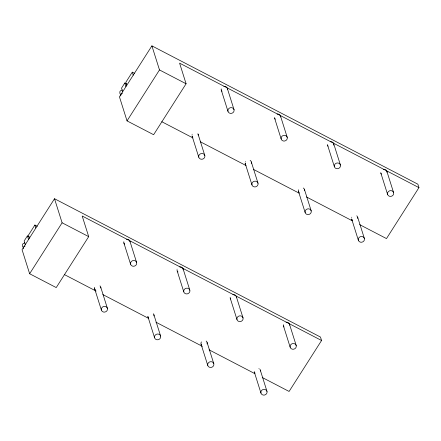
<?xml version="1.0" encoding="UTF-8"?>
<svg xmlns="http://www.w3.org/2000/svg" width="441" height="441" viewBox="0 0 441 441"><rect width="100%" height="100%" fill="white"/><g stroke="black" fill="none" stroke-linecap="round" stroke-linejoin="round"><path stroke-width="0.66" d="M29.178 236.806L27.403 235.885L24.156 240.979L25.297 244.59M126.567 83.939L124.797 83.018L121.551 88.112L122.686 91.722M37.314 226.277L34.9 225.02L28.406 235.213L29.354 238.217M134.709 73.415L132.289 72.153L125.795 82.346L126.743 85.356M321.561 340.496L320.475 337.056L54.513 198.731L22.05 249.683L29.635 273.751L56.233 287.582L88.696 236.624L82.191 216.002L321.561 340.496L289.098 391.448L262.23 377.474M418.95 187.629L417.864 184.189L151.902 45.864L119.439 96.822L127.03 120.884L153.628 134.714L186.091 83.762L179.586 63.135L418.95 187.629L386.487 238.587L359.619 224.612M29.635 273.751L62.104 222.793L54.513 198.731M127.03 120.884L159.493 69.932L151.902 45.864M122.493 93.161L121.413 93.839A2.525 2.315 -17.5 0 0 120.823 94.765L120.718 95.945M25.104 246.023L24.023 246.701A2.525 2.315 -17.5 0 0 23.434 247.627L23.329 248.812M122.24 89.97L120.465 90.829A2.525 2.315 -17.5 0 0 119.875 91.756L119.836 93.255L120.707 94.727M24.845 242.831L23.075 243.691A2.525 2.315 -17.5 0 0 22.485 244.623L22.447 246.122L23.081 247.324M159.493 69.932L186.091 83.762M161.775 121.71L192.921 137.912M200.247 141.721L246.045 165.54M253.371 169.35L299.169 193.169M306.495 196.978L352.293 220.798M62.104 222.793L88.696 236.624M64.386 274.578L96.138 291.093M102.852 294.582L148.65 318.402M155.976 322.217L202.386 346.35M209.106 349.845L254.898 373.665M386.906 171.411L393.615 192.689A3.137 2.872 -17.5 0 1 389.706 196.333A3.137 2.872 -17.5 0 1 388.438 191.521A3.137 2.872 -17.5 0 1 393.615 192.689M380.848 173.054L387.556 194.338M357.684 217.27L364.398 238.548A3.137 2.872 -17.5 0 1 360.49 242.192A3.137 2.872 -17.5 0 1 359.217 237.379A3.137 2.872 -17.5 0 1 364.398 238.548M333.71 143.744L340.419 165.022A3.137 2.872 -17.5 0 1 336.516 168.666A3.137 2.872 -17.5 0 1 335.243 163.854A3.137 2.872 -17.5 0 1 340.419 165.022M351.631 218.918L358.34 240.196M327.657 145.392L334.366 166.67M304.494 189.602L311.203 210.886A3.137 2.872 -17.5 0 1 307.294 214.524A3.137 2.872 -17.5 0 1 306.026 209.712A3.137 2.872 -17.5 0 1 311.203 210.886M280.52 116.077L287.229 137.36A3.137 2.872 -17.5 0 1 283.32 141.004A3.137 2.872 -17.5 0 1 282.053 136.186A3.137 2.872 -17.5 0 1 287.229 137.36M298.436 191.251L305.15 212.529M274.462 117.725L281.171 139.009M251.304 161.941L258.013 183.219A3.137 2.872 -17.5 0 1 254.104 186.863A3.137 2.872 -17.5 0 1 252.836 182.045A3.137 2.872 -17.5 0 1 258.013 183.219M227.33 88.415L234.039 109.693A3.137 2.872 -17.5 0 1 230.13 113.337A3.137 2.872 -17.5 0 1 228.862 108.519A3.137 2.872 -17.5 0 1 234.039 109.693M245.246 163.583L251.954 184.867M221.272 90.058L227.98 111.341M289.511 324.273L296.22 345.557A3.137 2.872 -17.5 0 1 292.317 349.195A3.137 2.872 -17.5 0 1 291.043 344.382A3.137 2.872 -17.5 0 1 296.22 345.557M283.458 325.921L290.167 347.199M198.108 134.273L204.822 155.552A3.137 2.872 -17.5 0 1 200.914 159.195A3.137 2.872 -17.5 0 1 199.641 154.383A3.137 2.872 -17.5 0 1 204.822 155.552M198.764 157.2L192.055 135.922A3.137 2.872 -17.5 0 0 192.596 136.958M260.295 370.131L267.003 391.415A3.137 2.872 -17.5 0 1 263.095 395.053A3.137 2.872 -17.5 0 1 261.827 390.241A3.137 2.872 -17.5 0 1 267.003 391.415M236.321 296.611L243.03 317.889A3.137 2.872 -17.5 0 1 239.121 321.533A3.137 2.872 -17.5 0 1 237.853 316.715A3.137 2.872 -17.5 0 1 243.03 317.889M260.951 393.058L254.237 371.78A3.137 2.872 -17.5 0 0 254.975 373.025M230.263 298.254L236.971 319.538M132.289 72.153L133.237 75.163M207.105 342.47L213.813 363.748A3.137 2.872 -17.5 0 1 209.905 367.392A3.137 2.872 -17.5 0 1 208.637 362.574A3.137 2.872 -17.5 0 1 213.813 363.748M124.797 83.018L125.933 86.629M183.131 268.944L189.839 290.222A3.137 2.872 -17.5 0 1 185.931 293.866A3.137 2.872 -17.5 0 1 184.663 289.053A3.137 2.872 -17.5 0 1 189.839 290.222M201.046 344.112L207.755 365.396M183.781 291.87L177.073 270.592A3.137 2.872 -17.5 0 0 178.021 272.02M153.909 314.802L160.623 336.081A3.137 2.872 -17.5 0 1 156.715 339.724A3.137 2.872 -17.5 0 1 155.441 334.912A3.137 2.872 -17.5 0 1 160.623 336.081M129.935 241.277L136.644 262.56A3.137 2.872 -17.5 0 1 132.735 266.199A3.137 2.872 -17.5 0 1 131.468 261.386A3.137 2.872 -17.5 0 1 136.644 262.56M147.856 316.451L154.565 337.729M123.877 242.925L130.591 264.203M100.719 287.135L107.428 308.419A3.137 2.872 -17.5 0 1 103.519 312.057A3.137 2.872 -17.5 0 1 102.251 307.245A3.137 2.872 -17.5 0 1 107.428 308.419M94.661 288.783L101.369 310.062M34.9 225.02L35.848 228.03M27.403 235.885L28.544 239.491M99.98 285.889A3.137 2.872 -17.5 0 1 100.796 288.017M95.399 290.029A3.137 2.872 -17.5 0 1 94.688 287.334M126.49 239.254A3.137 2.872 -17.5 0 1 130.023 241.866M124.616 244.171A3.137 2.872 -17.5 0 1 123.838 241.751M153.369 313.766A3.137 2.872 -17.5 0 1 153.953 315.977M148.397 317.487A3.137 2.872 -17.5 0 1 147.944 316.732M179.685 266.915A3.137 2.872 -17.5 0 1 183.208 269.826M177.028 269.418A3.137 2.872 -17.5 0 1 177.095 269.137M206.156 341.036A3.137 2.872 -17.5 0 1 207.077 343.919M201.587 345.149A3.137 2.872 -17.5 0 1 201.416 341.907M232.876 294.582A3.137 2.872 -17.5 0 1 236.409 297.195M230.626 299.059A3.137 2.872 -17.5 0 1 230.185 297.372M259.931 369.326A3.137 2.872 -17.5 0 1 260.377 371.013M258.889 368.411A3.137 2.872 -17.5 0 1 259.121 368.544M286.066 322.25A3.137 2.872 -17.5 0 1 289.594 325.155M283.998 326.957A3.137 2.872 -17.5 0 1 283.414 324.747M383.461 169.383A3.137 2.872 -17.5 0 1 386.983 172.293M381.388 174.09A3.137 2.872 -17.5 0 1 380.787 172.767M356.736 215.836A3.137 2.872 -17.5 0 1 357.728 218.438M352.365 220.164A3.137 2.872 -17.5 0 1 351.72 219.199M351.653 217.463A3.137 2.872 -17.5 0 1 351.747 217.198M330.265 141.715A3.137 2.872 -17.5 0 1 333.688 145.199M328.021 146.197A3.137 2.872 -17.5 0 1 327.575 144.51M303.32 188.015A3.137 2.872 -17.5 0 1 304.577 190.484M299.174 192.496A3.137 2.872 -17.5 0 1 298.463 189.801M277.075 114.054A3.137 2.872 -17.5 0 1 280.597 116.959M275.41 119.158A3.137 2.872 -17.5 0 1 274.556 118.006M250.13 160.348A3.137 2.872 -17.5 0 1 251.276 163.391M245.609 164.388A3.137 2.872 -17.5 0 1 245.157 162.999M245.361 161.864A3.137 2.872 -17.5 0 1 245.477 161.615M223.885 86.386A3.137 2.872 -17.5 0 1 227.407 89.297M222.005 91.304A3.137 2.872 -17.5 0 1 221.228 88.889M197.893 133.722A3.137 2.872 -17.5 0 1 198.191 135.155M192.078 134.466A3.137 2.872 -17.5 0 1 192.171 134.202"/></g></svg>
